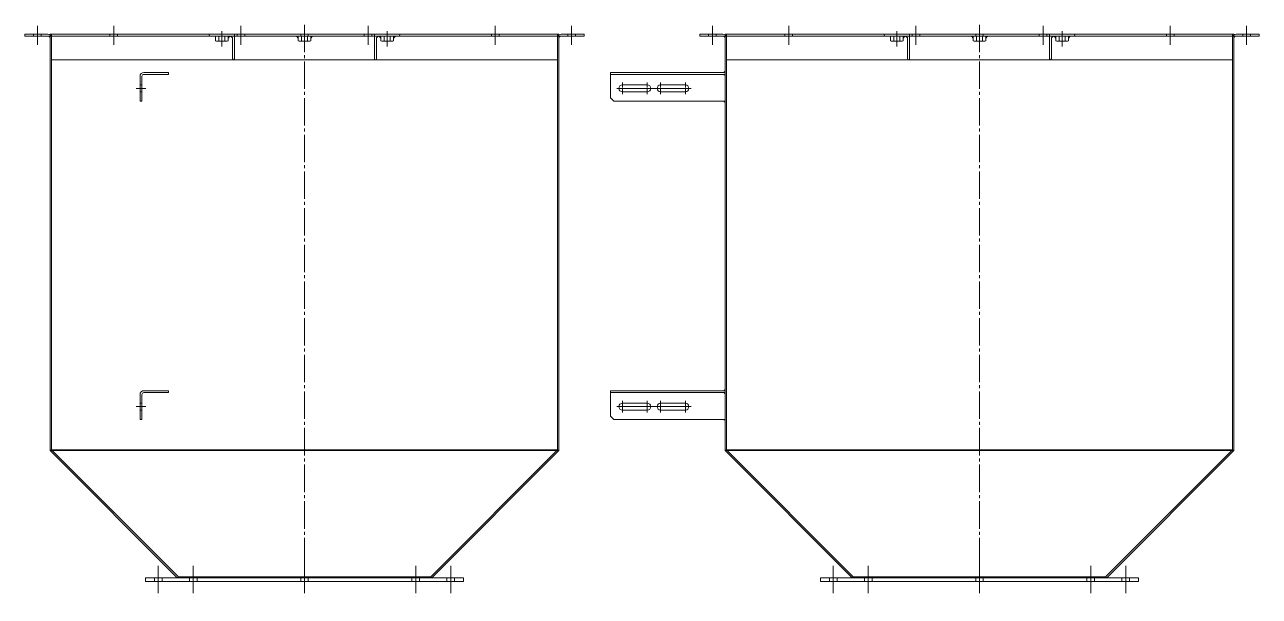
# Model space of a CAD drawing. Units: millimetres at full size. Extents: x -24503 to 24503, y -7436 to 7436.
# Drawn here: x -14419 to -12477, y -5602 to -4704 of the extents above; entities that cross this region are included whole.
import ezdxf

# ---------------------------------------------------------------- set-up
doc = ezdxf.new("R2010")
doc.units = ezdxf.units.MM
doc.header["$LTSCALE"] = 4.8
doc.linetypes.add('CHAIN2', pattern=[12, 9, -1, 1, -1])
for name, color, linetype, lineweight in [('0-4_0', 2, 'Continuous', 9), ('0-C_01_外形線', 134, 'Continuous', 9), ('0-D_03_かくれ線', 5, 'Continuous', 9), ('0-F_04_中心線', 4, 'CHAIN2', 9)]:
    doc.layers.add(name, color=color, linetype=linetype, lineweight=lineweight)

# ---------------------------------------------------------------- blocks, each defined once
blk = doc.blocks.new('U1598')
at = {"layer": '0-F_04_中心線'}
for p, q in [((-9, 0), (-1.1, 0)), ((0, 1.1), (0, 9)), ((1.1, 0), (9, 0)), ((0, -9), (0, -1.1))]:
    blk.add_line(p, q, dxfattribs=at)
at = {"layer": '0-F_04_中心線', "linetype": 'Continuous'}
for p, q in [((-0.55, 0), (0.55, 0)), ((0, -0.55), (0, 0.55))]:
    blk.add_line(p, q, dxfattribs=at)
blk = doc.blocks.new('U1592')
at = {"layer": '0-F_04_中心線'}
for p, q in [((-9, 0), (-1.1, 0)), ((0, 1.1), (0, 9)), ((1.1, 0), (9, 0)), ((0, -9), (0, -1.1))]:
    blk.add_line(p, q, dxfattribs=at)
at = {"layer": '0-F_04_中心線', "linetype": 'Continuous'}
for p, q in [((-0.55, 0), (0.55, 0)), ((0, -0.55), (0, 0.55))]:
    blk.add_line(p, q, dxfattribs=at)
blk = doc.blocks.new('U1594')
at = {"layer": '0-F_04_中心線'}
for p, q in [((-9, 0), (-1.1, 0)), ((0, 1.1), (0, 9)), ((1.1, 0), (9, 0)), ((0, -9), (0, -1.1))]:
    blk.add_line(p, q, dxfattribs=at)
at = {"layer": '0-F_04_中心線', "linetype": 'Continuous'}
for p, q in [((-0.55, 0), (0.55, 0)), ((0, -0.55), (0, 0.55))]:
    blk.add_line(p, q, dxfattribs=at)
blk = doc.blocks.new('U1593')
at = {"layer": '0-F_04_中心線'}
for p, q in [((-9, 0), (-1.1, 0)), ((0, 1.1), (0, 9)), ((1.1, 0), (9, 0)), ((0, -9), (0, -1.1))]:
    blk.add_line(p, q, dxfattribs=at)
at = {"layer": '0-F_04_中心線', "linetype": 'Continuous'}
for p, q in [((-0.55, 0), (0.55, 0)), ((0, -0.55), (0, 0.55))]:
    blk.add_line(p, q, dxfattribs=at)
blk = doc.blocks.new('U1599')
at = {"layer": '0-F_04_中心線'}
for p, q in [((-9, 0), (-1.1, 0)), ((0, 1.1), (0, 9)), ((1.1, 0), (9, 0)), ((0, -9), (0, -1.1))]:
    blk.add_line(p, q, dxfattribs=at)
at = {"layer": '0-F_04_中心線', "linetype": 'Continuous'}
for p, q in [((-0.55, 0), (0.55, 0)), ((0, -0.55), (0, 0.55))]:
    blk.add_line(p, q, dxfattribs=at)
blk = doc.blocks.new('U1595')
at = {"layer": '0-F_04_中心線'}
for p, q in [((-9, 0), (-1.1, 0)), ((0, 1.1), (0, 9)), ((1.1, 0), (9, 0)), ((0, -9), (0, -1.1))]:
    blk.add_line(p, q, dxfattribs=at)
at = {"layer": '0-F_04_中心線', "linetype": 'Continuous'}
for p, q in [((-0.55, 0), (0.55, 0)), ((0, -0.55), (0, 0.55))]:
    blk.add_line(p, q, dxfattribs=at)
blk = doc.blocks.new('U1597')
at = {"layer": '0-F_04_中心線'}
for p, q in [((-9, 0), (-1.1, 0)), ((0, 1.1), (0, 9)), ((1.1, 0), (9, 0)), ((0, -9), (0, -1.1))]:
    blk.add_line(p, q, dxfattribs=at)
at = {"layer": '0-F_04_中心線', "linetype": 'Continuous'}
for p, q in [((-0.55, 0), (0.55, 0)), ((0, -0.55), (0, 0.55))]:
    blk.add_line(p, q, dxfattribs=at)
blk = doc.blocks.new('U1596')
at = {"layer": '0-F_04_中心線'}
for p, q in [((-9, 0), (-1.1, 0)), ((0, 1.1), (0, 9)), ((1.1, 0), (9, 0)), ((0, -9), (0, -1.1))]:
    blk.add_line(p, q, dxfattribs=at)
at = {"layer": '0-F_04_中心線', "linetype": 'Continuous'}
for p, q in [((-0.55, 0), (0.55, 0)), ((0, -0.55), (0, 0.55))]:
    blk.add_line(p, q, dxfattribs=at)

msp = doc.modelspace()

# ---------------------------------------------------------------- linework, layer by layer
at = {"layer": '0-4_0', "color": 134}
for p, q in [((-14378.771, -4719.246), (-13578.771, -4719.246)), ((-14378.771, -4722.246), (-13578.771, -4722.246)), ((-13317.409, -4719.246), (-12517.409, -4719.246)), ((-13317.409, -4722.246), (-12517.409, -4722.246)), ((-13439.909, -4798.746), (-13478.909, -4798.746)), ((-13478.909, -4809.746), (-13439.909, -4809.746)), ((-13379.909, -4798.746), (-13418.909, -4798.746)), ((-13418.909, -4809.746), (-13379.909, -4809.746)), ((-13439.909, -5298.746), (-13478.909, -5298.746)), ((-13379.909, -5298.746), (-13418.909, -5298.746)), ((-13478.909, -5309.746), (-13439.909, -5309.746)), ((-13418.909, -5309.746), (-13379.909, -5309.746))]:
    msp.add_line(p, q, dxfattribs=at)
for points in [[(-13778.771, -5573.246), (-14178.771, -5573.246), (-14378.771, -5373.246), (-14378.771, -4719.246), (-13578.771, -4719.246), (-13578.771, -5373.246)], [(-12717.409, -5573.246), (-13117.409, -5573.246), (-13317.409, -5373.246), (-13317.409, -4719.246), (-12517.409, -4719.246), (-12517.409, -5373.246)], [(-13319.409, -4779.246), (-13317.409, -4779.246), (-13317.409, -4777.246)], [(-13319.409, -4782.246), (-13317.409, -4782.246), (-13317.409, -4784.246)], [(-13319.409, -4824.246), (-13317.409, -4824.246), (-13317.409, -4826.246)], [(-13319.409, -5279.246), (-13317.409, -5279.246), (-13317.409, -5277.246)], [(-13319.409, -5282.246), (-13317.409, -5282.246), (-13317.409, -5284.246)], [(-13319.409, -5324.246), (-13317.409, -5324.246), (-13317.409, -5326.246)]]:
    msp.add_lwpolyline(points, close=True, dxfattribs=at)
for points in [[(-14237.421, -4785.246), (-14237.421, -4824.246), (-14234.421, -4824.246), (-14234.421, -4785.246)], [(-14231.421, -4782.246), (-14192.421, -4782.246), (-14192.421, -4779.246), (-14231.421, -4779.246)], [(-14231.421, -5282.246), (-14192.421, -5282.246), (-14192.421, -5279.246), (-14231.421, -5279.246)], [(-14237.421, -5285.246), (-14237.421, -5324.246), (-14234.421, -5324.246), (-14234.421, -5285.246)]]:
    msp.add_lwpolyline(points, dxfattribs=at)
for centre, radius, start, end in [((-14231.421, -4785.246), 6, 90, 180), ((-14231.421, -4785.246), 3, 90, 180), ((-13478.909, -4804.246), 5.5, 90, 270), ((-13439.909, -4804.246), 5.5, 270, 90), ((-13418.909, -4804.246), 5.5, 90, 270), ((-13379.909, -4804.246), 5.5, 270, 90), ((-14231.421, -5285.246), 6, 90, 180), ((-14231.421, -5285.246), 3, 90, 180), ((-13478.909, -5304.246), 5.5, 90, 270), ((-13439.909, -5304.246), 5.5, 270, 90), ((-13418.909, -5304.246), 5.5, 90, 270), ((-13379.909, -5304.246), 5.5, 270, 90)]:
    msp.add_arc(centre, radius, start, end, dxfattribs=at)
at = {"layer": '0-C_01_外形線'}
for p, q in [((-13497.409, -4782.246), (-13317.409, -4782.246)), ((-13497.409, -5282.246), (-13317.409, -5282.246)), ((-14378.771, -5373.246), (-13578.771, -5373.246)), ((-13317.409, -5373.246), (-12517.409, -5373.246))]:
    msp.add_line(p, q, dxfattribs=at)
for points in [[(-14382.471, -4719.246), (-14418.771, -4719.246), (-14418.771, -4722.246), (-14381.771, -4722.246)], [(-13575.071, -4719.246), (-13538.771, -4719.246), (-13538.771, -4722.246), (-13575.771, -4722.246)], [(-13321.109, -4719.246), (-13357.409, -4719.246), (-13357.409, -4722.246), (-13320.409, -4722.246)], [(-12513.709, -4719.246), (-12477.409, -4719.246), (-12477.409, -4722.246), (-12514.409, -4722.246)], [(-13317.409, -4779.246), (-13497.409, -4779.246), (-13497.409, -4819.246), (-13492.409, -4824.246), (-13317.409, -4824.246), (-13317.409, -4782.246)], [(-13317.409, -5279.246), (-13497.409, -5279.246), (-13497.409, -5319.246), (-13492.409, -5324.246), (-13317.409, -5324.246), (-13317.409, -5282.246)]]:
    msp.add_lwpolyline(points, dxfattribs=at)
for points in [[(-14228.771, -5579.246), (-13728.771, -5579.246), (-13728.771, -5573.246), (-14228.771, -5573.246)], [(-13167.409, -5579.246), (-12667.409, -5579.246), (-12667.409, -5573.246), (-13167.409, -5573.246)]]:
    msp.add_lwpolyline(points, close=True, dxfattribs=at)
for centre, radius, start, end in [((-14382.471, -4725.246), 6, 51.92688, 90), ((-14381.771, -4725.246), 3, 360, 90), ((-13575.071, -4725.246), 6, 90, 128.07312), ((-13575.771, -4725.246), 3, 90, 180), ((-13321.109, -4725.246), 6, 51.92688, 90), ((-13320.409, -4725.246), 3, 360, 90), ((-12513.709, -4725.246), 6, 90, 128.07312), ((-12514.409, -4725.246), 3, 90, 180)]:
    msp.add_arc(centre, radius, start, end, dxfattribs=at)
at = {"layer": '0-D_03_かくれ線'}
for p, q in [((-14404.771, -4719.246), (-14404.771, -4722.246)), ((-14392.771, -4719.246), (-14392.771, -4722.246)), ((-13581.071, -4722.246), (-14376.471, -4722.246)), ((-14284.771, -4719.246), (-14284.771, -4722.246)), ((-14272.771, -4719.246), (-14272.771, -4722.246)), ((-14096.271, -4722.246), (-14126.771, -4722.246)), ((-14098.956, -4722.246), (-14118.586, -4722.246)), ((-14118.586, -4722.246), (-14118.586, -4729.342)), ((-14118.586, -4729.342), (-14117.021, -4730.246)), ((-14100.521, -4730.246), (-14117.021, -4730.246)), ((-14113.678, -4722.246), (-14113.678, -4729.342)), ((-14103.863, -4722.246), (-14103.863, -4729.342)), ((-14098.956, -4729.342), (-14100.521, -4730.246)), ((-14098.956, -4722.246), (-14098.956, -4729.342)), ((-14091.771, -4757.246), (-14091.771, -4726.746)), ((-14084.771, -4719.246), (-14084.771, -4722.246)), ((-14072.771, -4719.246), (-14072.771, -4722.246)), ((-13988.586, -4722.246), (-13968.956, -4722.246)), ((-13988.586, -4722.246), (-13988.586, -4729.342)), ((-13988.586, -4729.342), (-13987.021, -4730.246)), ((-13987.021, -4730.246), (-13970.521, -4730.246)), ((-13984.771, -4719.246), (-13984.771, -4722.246)), ((-13983.678, -4722.246), (-13983.678, -4729.342)), ((-13973.863, -4722.246), (-13973.863, -4729.342)), ((-13972.771, -4719.246), (-13972.771, -4722.246)), ((-13968.956, -4729.342), (-13970.521, -4730.246)), ((-13968.956, -4722.246), (-13968.956, -4729.342)), ((-13884.771, -4719.246), (-13884.771, -4722.246)), ((-13872.771, -4719.246), (-13872.771, -4722.246)), ((-13865.771, -4757.246), (-13865.771, -4726.746)), ((-13861.271, -4722.246), (-13830.771, -4722.246)), ((-13858.586, -4722.246), (-13838.956, -4722.246)), ((-13858.586, -4722.246), (-13858.586, -4729.342)), ((-13858.586, -4729.342), (-13857.021, -4730.246)), ((-13857.021, -4730.246), (-13840.521, -4730.246)), ((-13853.678, -4722.246), (-13853.678, -4729.342)), ((-13843.863, -4722.246), (-13843.863, -4729.342)), ((-13838.956, -4729.342), (-13840.521, -4730.246)), ((-13838.956, -4722.246), (-13838.956, -4729.342)), ((-13684.771, -4719.246), (-13684.771, -4722.246)), ((-13672.771, -4719.246), (-13672.771, -4722.246)), ((-13564.771, -4719.246), (-13564.771, -4722.246)), ((-13552.771, -4719.246), (-13552.771, -4722.246)), ((-13343.409, -4719.246), (-13343.409, -4722.246)), ((-13331.409, -4719.246), (-13331.409, -4722.246)), ((-12519.709, -4722.246), (-13315.109, -4722.246)), ((-13223.409, -4719.246), (-13223.409, -4722.246)), ((-13211.409, -4719.246), (-13211.409, -4722.246)), ((-13034.909, -4722.246), (-13065.409, -4722.246)), ((-13037.594, -4722.246), (-13057.224, -4722.246)), ((-13057.224, -4722.246), (-13057.224, -4729.342)), ((-13057.224, -4729.342), (-13055.659, -4730.246)), ((-13039.159, -4730.246), (-13055.659, -4730.246)), ((-13052.316, -4722.246), (-13052.316, -4729.342)), ((-13042.501, -4722.246), (-13042.501, -4729.342)), ((-13037.594, -4729.342), (-13039.159, -4730.246)), ((-13037.594, -4722.246), (-13037.594, -4729.342)), ((-13030.409, -4757.246), (-13030.409, -4726.746)), ((-13023.409, -4719.246), (-13023.409, -4722.246)), ((-13011.409, -4719.246), (-13011.409, -4722.246)), ((-12927.224, -4722.246), (-12907.594, -4722.246)), ((-12927.224, -4722.246), (-12927.224, -4729.342)), ((-12927.224, -4729.342), (-12925.659, -4730.246)), ((-12925.659, -4730.246), (-12909.159, -4730.246)), ((-12923.409, -4719.246), (-12923.409, -4722.246)), ((-12922.316, -4722.246), (-12922.316, -4729.342)), ((-12912.501, -4722.246), (-12912.501, -4729.342)), ((-12911.409, -4719.246), (-12911.409, -4722.246)), ((-12907.594, -4729.342), (-12909.159, -4730.246)), ((-12907.594, -4722.246), (-12907.594, -4729.342)), ((-12823.409, -4719.246), (-12823.409, -4722.246)), ((-12811.409, -4719.246), (-12811.409, -4722.246)), ((-12804.409, -4757.246), (-12804.409, -4726.746)), ((-12799.909, -4722.246), (-12769.409, -4722.246)), ((-12797.224, -4722.246), (-12777.594, -4722.246)), ((-12797.224, -4722.246), (-12797.224, -4729.342)), ((-12797.224, -4729.342), (-12795.659, -4730.246)), ((-12795.659, -4730.246), (-12779.159, -4730.246)), ((-12792.316, -4722.246), (-12792.316, -4729.342)), ((-12782.501, -4722.246), (-12782.501, -4729.342)), ((-12777.594, -4729.342), (-12779.159, -4730.246)), ((-12777.594, -4722.246), (-12777.594, -4729.342)), ((-12623.409, -4719.246), (-12623.409, -4722.246)), ((-12611.409, -4719.246), (-12611.409, -4722.246)), ((-12503.409, -4719.246), (-12503.409, -4722.246)), ((-12491.409, -4719.246), (-12491.409, -4722.246)), ((-14088.771, -4759.246), (-14089.771, -4759.246)), ((-13868.771, -4759.246), (-13867.771, -4759.246)), ((-13027.409, -4759.246), (-13028.409, -4759.246)), ((-12807.409, -4759.246), (-12806.409, -4759.246)), ((-14234.421, -4798.746), (-14237.421, -4798.746)), ((-14234.421, -4809.746), (-14237.421, -4809.746)), ((-14234.421, -5298.746), (-14237.421, -5298.746)), ((-14234.421, -5309.746), (-14237.421, -5309.746)), ((-14378.771, -5373.246), (-14376.471, -5372.293)), ((-14376.471, -5372.293), (-13581.071, -5372.293)), ((-13578.771, -5373.246), (-13581.071, -5372.293)), ((-13317.409, -5373.246), (-13315.109, -5372.293)), ((-13315.109, -5372.293), (-12519.709, -5372.293)), ((-12517.409, -5373.246), (-12519.709, -5372.293)), ((-14178.771, -5573.246), (-14177.145, -5571.62)), ((-13778.771, -5573.246), (-13780.397, -5571.62)), ((-13117.409, -5573.246), (-13115.782, -5571.62)), ((-12717.409, -5573.246), (-12719.035, -5571.62)), ((-14214.771, -5573.246), (-14214.771, -5579.246)), ((-14202.771, -5573.246), (-14202.771, -5579.246)), ((-14159.771, -5573.246), (-14159.771, -5579.246)), ((-14147.771, -5573.246), (-14147.771, -5579.246)), ((-13984.771, -5573.246), (-13984.771, -5579.246)), ((-13972.771, -5573.246), (-13972.771, -5579.246)), ((-13809.771, -5573.246), (-13809.771, -5579.246)), ((-13797.771, -5573.246), (-13797.771, -5579.246)), ((-13754.771, -5573.246), (-13754.771, -5579.246)), ((-13742.771, -5573.246), (-13742.771, -5579.246)), ((-13153.409, -5573.246), (-13153.409, -5579.246)), ((-13141.409, -5573.246), (-13141.409, -5579.246)), ((-13098.409, -5573.246), (-13098.409, -5579.246)), ((-13086.409, -5573.246), (-13086.409, -5579.246)), ((-12923.409, -5573.246), (-12923.409, -5579.246)), ((-12911.409, -5573.246), (-12911.409, -5579.246)), ((-12748.409, -5573.246), (-12748.409, -5579.246)), ((-12736.409, -5573.246), (-12736.409, -5579.246)), ((-12693.409, -5573.246), (-12693.409, -5579.246)), ((-12681.409, -5573.246), (-12681.409, -5579.246))]:
    msp.add_line(p, q, dxfattribs=at)
for points in [[(-13581.071, -4719.246), (-13581.071, -5372.293), (-13780.397, -5571.62), (-14177.145, -5571.62), (-14376.471, -5372.293), (-14376.471, -4719.246)], [(-14128.771, -4720.246), (-14128.771, -4719.246), (-14088.771, -4719.246), (-14088.771, -4759.246)], [(-13828.771, -4720.246), (-13828.771, -4719.246), (-13868.771, -4719.246), (-13868.771, -4759.246)], [(-12519.709, -4719.246), (-12519.709, -5372.293), (-12719.035, -5571.62), (-13115.782, -5571.62), (-13315.109, -5372.293), (-13315.109, -4719.246)], [(-13067.409, -4720.246), (-13067.409, -4719.246), (-13027.409, -4719.246), (-13027.409, -4759.246)], [(-12767.409, -4720.246), (-12767.409, -4719.246), (-12807.409, -4719.246), (-12807.409, -4759.246)]]:
    msp.add_lwpolyline(points, dxfattribs=at)
for points in [[(-14376.471, -4759.246), (-13581.071, -4759.246), (-13581.071, -4719.246), (-14376.471, -4719.246)], [(-14098.956, -4722.246), (-14098.956, -4725.246), (-14095.956, -4722.246)], [(-13988.586, -4722.246), (-13988.586, -4725.246), (-13991.586, -4722.246)], [(-13968.956, -4722.246), (-13968.956, -4725.246), (-13965.956, -4722.246)], [(-13858.586, -4722.246), (-13858.586, -4725.246), (-13861.586, -4722.246)], [(-13838.956, -4722.246), (-13838.956, -4725.246), (-13835.956, -4722.246)], [(-13315.109, -4759.246), (-12519.709, -4759.246), (-12519.709, -4719.246), (-13315.109, -4719.246)], [(-13037.594, -4722.246), (-13037.594, -4725.246), (-13034.594, -4722.246)], [(-12927.224, -4722.246), (-12927.224, -4725.246), (-12930.224, -4722.246)], [(-12907.594, -4722.246), (-12907.594, -4725.246), (-12904.594, -4722.246)], [(-12797.224, -4722.246), (-12797.224, -4725.246), (-12800.224, -4722.246)], [(-12777.594, -4722.246), (-12777.594, -4725.246), (-12774.594, -4722.246)]]:
    msp.add_lwpolyline(points, close=True, dxfattribs=at)
for centre, radius, start, end in [((-14382.471, -4725.246), 6, 360, 51.92688), ((-14126.771, -4720.246), 2, 180, 270), ((-14116.132, -4725.092), 4.907, 240.00001, 299.99999), ((-14108.771, -4716.467), 13.779, 249.136, 290.864), ((-14101.41, -4725.092), 4.907, 240.00001, 299.99999), ((-14096.271, -4726.746), 4.5, 0, 90), ((-13986.132, -4725.092), 4.907, 240.00001, 299.99999), ((-13978.771, -4716.467), 13.779, 249.136, 290.864), ((-13971.41, -4725.092), 4.907, 240.00001, 299.99999), ((-13861.271, -4726.746), 4.5, 90, 180), ((-13856.132, -4725.092), 4.907, 240.00001, 299.99999), ((-13848.771, -4716.467), 13.779, 249.136, 290.864), ((-13841.41, -4725.092), 4.907, 240.00001, 299.99999), ((-13830.771, -4720.246), 2, 270, 0), ((-13575.071, -4725.246), 6, 128.07312, 180), ((-13321.109, -4725.246), 6, 360, 51.92688), ((-13065.409, -4720.246), 2, 180, 270), ((-13054.77, -4725.092), 4.907, 240.00001, 299.99999), ((-13047.409, -4716.467), 13.779, 249.136, 290.864), ((-13040.047, -4725.092), 4.907, 240.00001, 299.99999), ((-13034.909, -4726.746), 4.5, 0, 90), ((-12924.77, -4725.092), 4.907, 240.00001, 299.99999), ((-12917.409, -4716.467), 13.779, 249.136, 290.864), ((-12910.047, -4725.092), 4.907, 240.00001, 299.99999), ((-12799.909, -4726.746), 4.5, 90, 180), ((-12794.77, -4725.092), 4.907, 240.00001, 299.99999), ((-12787.409, -4716.467), 13.779, 249.136, 290.864), ((-12780.047, -4725.092), 4.907, 240.00001, 299.99999), ((-12769.409, -4720.246), 2, 270, 0), ((-12513.709, -4725.246), 6, 128.07312, 180), ((-14089.771, -4757.246), 2, 180, 270), ((-13867.771, -4757.246), 2, 270, 0), ((-13028.409, -4757.246), 2, 180, 270), ((-12806.409, -4757.246), 2, 270, 0)]:
    msp.add_arc(centre, radius, start, end, dxfattribs=at)
at = {"layer": '0-F_04_中心線'}
for p, q in [((-14398.771, -4705.746), (-14398.771, -4735.746)), ((-14278.771, -4705.746), (-14278.771, -4735.746)), ((-14108.771, -4738.246), (-14108.771, -4714.246)), ((-14078.771, -4705.746), (-14078.771, -4735.746)), ((-13978.771, -4704.246), (-13978.771, -5588.246)), ((-13978.771, -4738.246), (-13978.771, -4714.246)), ((-13878.771, -4705.746), (-13878.771, -4735.746)), ((-13848.771, -4738.246), (-13848.771, -4714.246)), ((-13678.771, -4705.746), (-13678.771, -4735.746)), ((-13558.771, -4705.746), (-13558.771, -4735.746)), ((-13337.409, -4705.746), (-13337.409, -4735.746)), ((-13217.409, -4705.746), (-13217.409, -4735.746)), ((-13047.409, -4738.246), (-13047.409, -4714.246)), ((-13017.409, -4705.746), (-13017.409, -4735.746)), ((-12917.409, -4704.246), (-12917.409, -5588.246)), ((-12917.409, -4738.246), (-12917.409, -4714.246)), ((-12817.409, -4705.746), (-12817.409, -4735.746)), ((-12787.409, -4738.246), (-12787.409, -4714.246)), ((-12617.409, -4705.746), (-12617.409, -4735.746)), ((-12497.409, -4705.746), (-12497.409, -4735.746)), ((-14243.421, -4804.246), (-14228.421, -4804.246)), ((-13478.909, -4804.246), (-13379.909, -4804.246)), ((-14243.421, -5304.246), (-14228.421, -5304.246)), ((-13478.909, -5304.246), (-13379.909, -5304.246)), ((-14208.771, -5554.246), (-14208.771, -5602.246)), ((-14153.771, -5554.246), (-14153.771, -5602.246)), ((-13978.771, -5554.246), (-13978.771, -5602.246)), ((-13803.771, -5554.246), (-13803.771, -5602.246)), ((-13748.771, -5554.246), (-13748.771, -5602.246)), ((-13147.409, -5554.246), (-13147.409, -5602.246)), ((-13092.409, -5554.246), (-13092.409, -5602.246)), ((-12917.409, -5554.246), (-12917.409, -5602.246)), ((-12742.409, -5554.246), (-12742.409, -5602.246)), ((-12687.409, -5554.246), (-12687.409, -5602.246))]:
    msp.add_line(p, q, dxfattribs=at)

# ---------------------------------------------------------------- block references
for name, p in [('U1593', (-13478.909, -4804.246)), ('U1594', (-13439.909, -4804.246)), ('U1592', (-13418.909, -4804.246)), ('U1598', (-13379.909, -4804.246)), ('U1596', (-13478.909, -5304.246)), ('U1597', (-13439.909, -5304.246)), ('U1595', (-13418.909, -5304.246)), ('U1599', (-13379.909, -5304.246))]:
    msp.add_blockref(name, p, dxfattribs=at)

doc.saveas('drawing.dxf')
